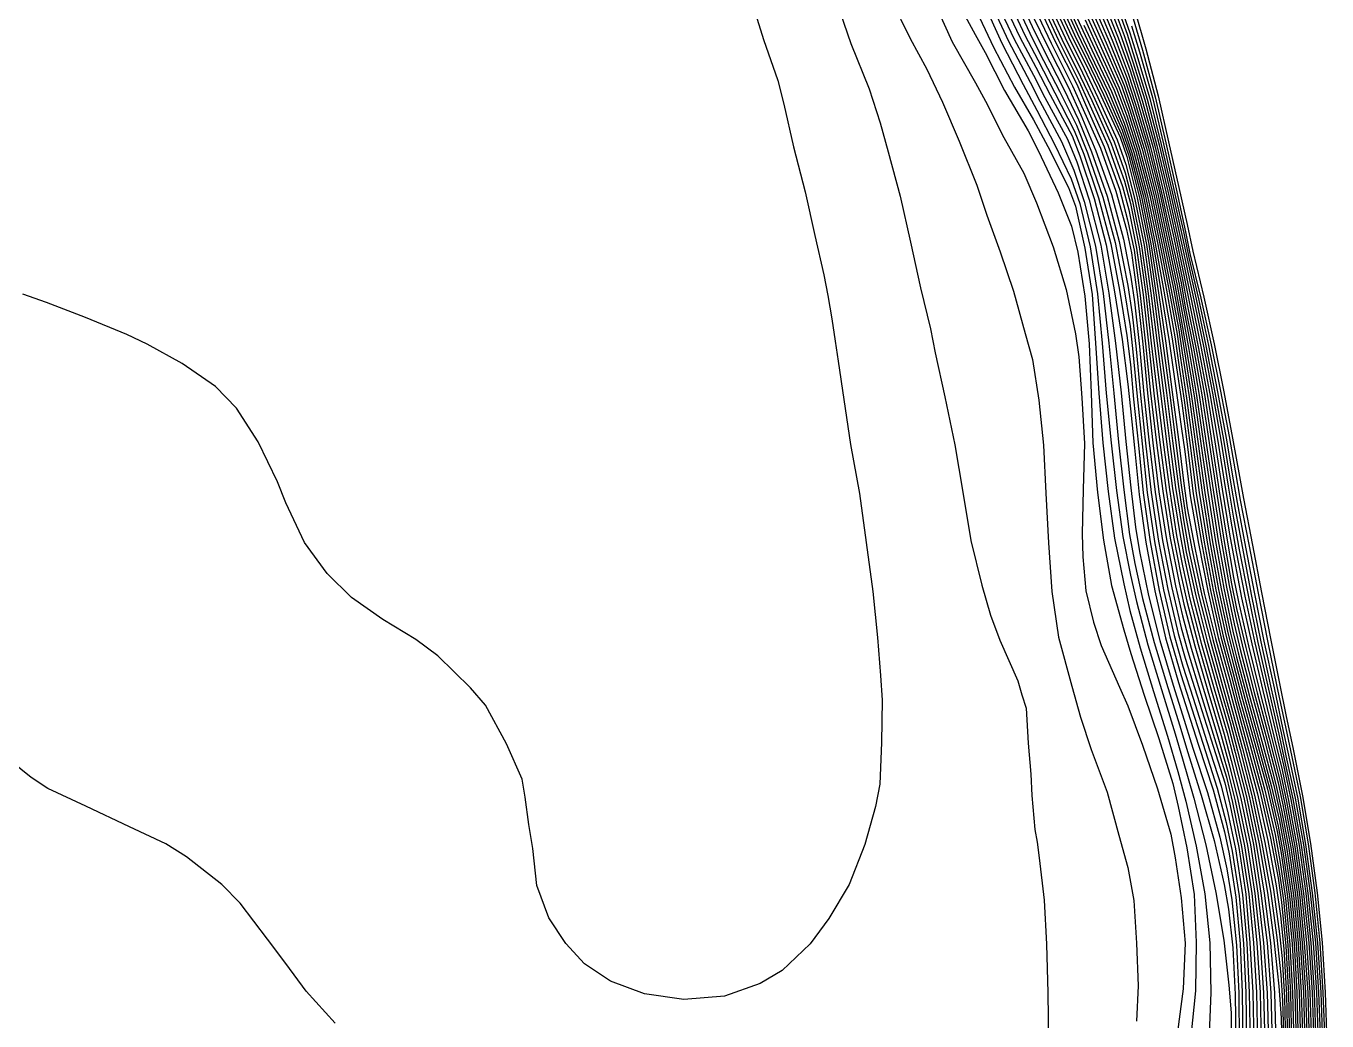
# Model space of a CAD drawing. Header units: feet. Extents: x 333642 to 335017, y 470420 to 471851.
# Drawn here: x 334886.7 to 335016.9, y 471314.7 to 471414.2 of the extents above; entities that cross this region are included whole.
import ezdxf

# ---------------------------------------------------------------- set-up
doc = ezdxf.new("R2010")
doc.units = ezdxf.units.FT
doc.header["$MEASUREMENT"] = 0
doc.layers.add('Contour', color=7, linetype='CONTINUOUS', true_color=0xffffff)

msp = doc.modelspace()

# ---------------------------------------------------------------- linework, layer by layer
at = {"layer": 'Contour', "color": 18, "linetype": 'Continuous', "true_color": 0x000000}
for points, elevation in [([(334979.510213, 471417.44597), (334981.710461, 471413.385846), (334982.721158, 471411.577051), (334984.659718, 471407.778771), (334987.018379, 471403.722747), (334988.06871, 471401.681941), (334990.035525, 471397.540605), (334991.367142, 471394.193789), (334991.998138, 471391.575405), (334992.700668, 471387.177908), (334993.13437, 471382.417647), (334993.340639, 471377.497395), (334993.500278, 471372.496216), (334993.967514, 471367.547829), (334994.55905, 471362.779534), (334995.347709, 471358.249987), (334996.600878, 471353.800505), (334997.284429, 471351.424138), (334998.616004, 471347.267908), (335000.112984, 471342.922598), (335001.514109, 471338.417856), (335002.043691, 471336.122245), (335002.904326, 471331.975567), (335003.63759, 471327.331061), (335003.82684, 471322.500714), (335003.766895, 471317.691972), (335003.314037, 471313.107663)], -3.5), ([(334983.695207, 471416.99894), (334985.625602, 471412.901565), (334987.552735, 471409.306513), (334988.693481, 471407.076868), (334990.957675, 471402.883161), (334991.877183, 471400.634846), (334993.135317, 471396.838269), (334994.291969, 471392.280808), (334995.081575, 471387.488763), (334995.767834, 471382.494961), (334996.339048, 471377.500365), (334996.807456, 471372.652232), (334997.287512, 471368.007111), (334997.754203, 471364.062722), (334998.154231, 471361.639286), (334999.065692, 471357.245705), (335000.200706, 471352.731347), (335001.5312, 471348.262542), (335002.456405, 471345.306286), (335003.514447, 471341.963617), (335004.951391, 471337.517074), (335006.21276, 471333.061342), (335006.896553, 471329.898696), (335007.416096, 471326.780581), (335007.876626, 471322.237065), (335008.088697, 471317.440645), (335008.127143, 471312.502711)], -5.5), ([(334984.236421, 471417.205173), (334986.185951, 471413.094822), (334987.786606, 471410.087589), (334989.206516, 471407.342566), (334991.418339, 471403.235645), (334992.205065, 471401.226509), (334993.62301, 471396.955085), (334994.823571, 471392.331297), (334995.649255, 471387.616504), (334996.430003, 471382.850336), (334997.007286, 471378.373779), (334997.244797, 471375.901132), (334997.658292, 471371.995428), (334998.123047, 471367.351613), (334998.804717, 471362.556037), (334999.708298, 471357.69154), (335000.768734, 471352.984326), (335002.06093, 471348.531276), (335002.734602, 471346.414856), (335004.070077, 471342.269717), (335005.52084, 471337.787847), (335006.685055, 471333.586231), (335007.130332, 471331.398192), (335007.801798, 471327.066039), (335008.249407, 471322.365949), (335008.430413, 471317.496736), (335008.495394, 471312.500947)], -6), ([(334984.774578, 471417.392845), (334986.700204, 471413.289768), (334987.975912, 471410.827043), (334989.676104, 471407.538016), (334991.628256, 471403.768058), (334992.580788, 471401.380668), (334994.060003, 471397.018264), (334995.296269, 471392.428421), (334996.153454, 471387.804565), (334996.906925, 471383.244739), (334997.245689, 471380.366455), (334997.576437, 471376.887244), (334998.046291, 471372.285033), (334998.530866, 471367.493326), (334999.230389, 471362.6014), (335000.142579, 471357.740847), (335001.202665, 471353.095317), (335002.291069, 471349.329344), (335003.121501, 471346.726489), (335004.492893, 471342.447891), (335005.936149, 471337.966035), (335006.842678, 471334.52333), (335007.434122, 471331.667819), (335008.12726, 471327.184794), (335008.56832, 471322.418246), (335008.789761, 471317.496176), (335008.864281, 471312.500834)], -6.5), ([(334985.270489, 471417.567144), (334987.171001, 471413.502284), (334988.169029, 471411.549012), (334990.148926, 471407.714065), (334991.847006, 471404.301066), (334992.970384, 471401.516436), (334994.49338, 471397.097956), (334995.736201, 471392.549708), (334996.595437, 471388.024157), (334997.224445, 471384.147898), (334997.510682, 471381.613576), (334997.926567, 471377.145901), (334998.415706, 471372.405812), (334998.936053, 471367.539252), (334999.647602, 471362.633589), (335000.570576, 471357.802713), (335001.623664, 471353.236865), (335002.514335, 471350.156186), (335003.527053, 471346.976389), (335004.916701, 471342.623537), (335006.340213, 471338.188047), (335007.016912, 471335.474033), (335007.757545, 471331.875392), (335008.462437, 471327.277172), (335008.891858, 471322.459349), (335009.149113, 471317.495569), (335009.23317, 471312.500686)], -7), ([(334985.741159, 471417.758569), (334987.40822, 471414.182427), (334988.502471, 471411.987568), (334990.601429, 471407.888986), (334992.06447, 471404.830458), (334993.368772, 471401.624875), (334994.920544, 471397.203774), (334996.141701, 471392.672531), (334996.985002, 471388.257874), (334997.432962, 471385.395318), (334997.83308, 471381.894966), (334998.262303, 471377.272422), (334998.767533, 471372.466532), (334999.341735, 471367.545682), (335000.061609, 471362.673158), (335000.992661, 471357.881891), (335002.030608, 471353.420356), (335002.743776, 471350.979795), (335003.941196, 471347.196297), (335005.335722, 471342.805818), (335006.71428, 471338.489336), (335007.218341, 471336.36239), (335008.092137, 471332.031732), (335008.802171, 471327.347307), (335009.219911, 471322.489943), (335009.50847, 471317.494914), (335009.602061, 471312.500503)], -7.5), ([(334988.819421, 471417.131227), (334990.716443, 471413.027794), (334992.446247, 471409.548276), (334993.680406, 471406.913456), (334995.620911, 471402.619598), (334996.712954, 471399.533334), (334997.476792, 471396.692635), (334998.371953, 471392.220184), (334999.035826, 471387.445054), (334999.631266, 471382.483706), (335000.257612, 471377.485309), (335000.854951, 471372.617726), (335001.474127, 471367.927583), (335002.189425, 471363.44475), (335002.616781, 471361.07802), (335003.502249, 471357.054214), (335004.653589, 471352.580658), (335005.935185, 471348.014852), (335007.099922, 471343.963046), (335007.733441, 471341.539016), (335008.856725, 471337.091916), (335009.848581, 471332.348831), (335010.632309, 471327.463423), (335011.263829, 471322.487988), (335011.664734, 471317.489991), (335011.815457, 471312.49867)], -10.5), ([(334989.141358, 471417.264041), (334991.045265, 471413.134909), (334992.627054, 471409.968872), (334993.987765, 471407.079054), (334995.925876, 471402.831277), (334996.787308, 471400.359818), (334997.704188, 471396.870688), (334998.618032, 471392.301878), (334999.290499, 471387.482484), (334999.922034, 471382.481056), (335000.567218, 471377.495042), (335001.168281, 471372.664938), (335001.776344, 471368.030815), (335002.418253, 471363.932126), (335002.842724, 471361.567102), (335003.791412, 471357.188318), (335004.942747, 471352.673091), (335006.210947, 471348.113412), (335007.220757, 471344.518168), (335007.973582, 471341.689206), (335009.12254, 471337.159605), (335010.131035, 471332.377016), (335010.956895, 471327.517049), (335011.621185, 471322.738324), (335012.098967, 471318.153219), (335012.323361, 471314.986677), (335012.409221, 471312.099686)], -11), ([(334989.465926, 471417.383381), (334991.370279, 471413.242171), (334992.806008, 471410.396843), (334994.29956, 471407.258074), (334996.226009, 471403.094915), (334996.881989, 471401.163589), (334997.940982, 471397.013987), (334998.868621, 471392.368873), (334999.547197, 471387.51356), (335000.212859, 471382.478229), (335000.861571, 471377.516725), (335001.468291, 471372.714981), (335002.05975, 471368.141285), (335002.591985, 471364.618351), (335003.115176, 471361.743284), (335004.071396, 471357.294325), (335005.221154, 471352.758537), (335006.483423, 471348.212888), (335007.344108, 471345.0786), (335008.221035, 471341.818393), (335009.391887, 471337.218593), (335010.415531, 471332.428442), (335011.269699, 471327.653416), (335011.913699, 471323.025863), (335012.305891, 471319.267797), (335012.462132, 471316.664278), (335012.599681, 471312.326659)], -11.5), ([(334989.772018, 471417.477519), (334991.66418, 471413.340527), (334992.939891, 471410.768698), (334994.564494, 471407.364953), (334996.334868, 471403.439069), (334997.046314, 471401.326718), (334998.144898, 471397.069624), (334999.087275, 471392.394326), (334999.808199, 471387.516951), (335000.503743, 471382.475227), (335001.153873, 471377.543284), (335001.764111, 471372.775757), (335002.335009, 471368.276001), (335002.767585, 471365.310158), (335003.396671, 471361.888419), (335004.353985, 471357.389774), (335005.498166, 471352.84694), (335006.75009, 471348.331622), (335007.471833, 471345.638487), (335008.474742, 471341.929789), (335009.664312, 471337.270164), (335010.702436, 471332.529293), (335011.557058, 471327.814101), (335012.17143, 471323.37896), (335012.432983, 471320.912495), (335012.66784, 471316.993157), (335012.785498, 471312.407272)], -12), ([(334990.078836, 471417.567838), (334991.95271, 471413.443053), (334993.07194, 471411.1378), (334994.826244, 471407.46271), (334996.431399, 471403.791078), (334997.220651, 471401.428157), (334998.348166, 471397.115394), (334999.304313, 471392.415485), (335000.069465, 471387.518262), (335000.794691, 471382.472052), (335001.44372, 471377.575803), (335002.054888, 471372.849767), (335002.600241, 471368.440834), (335002.947758, 471365.995775), (335003.685529, 471362.008417), (335004.638201, 471357.477916), (335005.772975, 471352.940981), (335007.009763, 471348.473403), (335007.605777, 471346.191921), (335008.733811, 471342.026089), (335009.959296, 471337.388309), (335010.997436, 471332.722568), (335011.840142, 471328.180569), (335012.275827, 471325.184895), (335012.61442, 471321.864084), (335012.88081, 471317.263364), (335012.970433, 471312.483238)], -12.5), ([(334990.385576, 471417.655833), (334992.235836, 471413.551715), (334993.207131, 471411.506321), (334995.088299, 471407.559537), (334996.532522, 471404.14544), (334997.399782, 471401.52156), (334998.553881, 471397.157609), (334999.522591, 471392.435407), (335000.334677, 471387.542644), (335001.137247, 471382.656828), (335001.786789, 471377.9886), (335002.316326, 471374.152374), (335002.684525, 471371.636742), (335003.234178, 471367.197907), (335004.05411, 471362.428361), (335004.987637, 471357.694546), (335006.036036, 471353.025214), (335007.19497, 471348.795625), (335007.789894, 471346.507485), (335008.984139, 471342.117548), (335010.23624, 471337.527399), (335011.271131, 471332.948311), (335012.026938, 471328.943857), (335012.387659, 471326.553844), (335012.819779, 471322.132481), (335013.087164, 471317.387322), (335013.167465, 471312.498914)], -13), ([(334990.692106, 471417.749691), (334992.476393, 471413.767365), (334993.378866, 471411.830441), (334995.350913, 471407.66343), (334996.640154, 471404.503882), (334997.586913, 471401.608034), (334998.761868, 471397.196592), (334999.741181, 471392.460129), (335000.611335, 471387.677507), (335001.432665, 471382.924193), (335002.061098, 471378.692618), (335002.405014, 471376.483255), (335002.964715, 471372.111382), (335003.547055, 471367.416915), (335004.359939, 471362.544917), (335005.262102, 471357.726064), (335006.29348, 471353.091504), (335007.327117, 471349.247959), (335008.01326, 471346.633542), (335009.227325, 471342.215539), (335010.478347, 471337.625718), (335011.510344, 471333.104959), (335012.121117, 471329.829478), (335012.573813, 471326.775023), (335013.019161, 471322.231338), (335013.285861, 471317.433521), (335013.388488, 471312.498677)], -13.5), ([(334993.664553, 471417.010235), (334995.417269, 471412.807226), (334996.903115, 471409.069352), (334997.739578, 471406.515731), (334999.06282, 471402.058148), (335000.182739, 471397.489891), (335001.175819, 471392.875695), (335002.127436, 471388.383604), (335002.588295, 471385.806389), (335003.32178, 471381.920575), (335004.129243, 471377.292621), (335004.84756, 471372.482303), (335005.5741, 471367.588262), (335006.327817, 471362.761857), (335007.125124, 471358.229974), (335007.754584, 471355.162472), (335008.543164, 471351.879382), (335009.685617, 471347.384018), (335010.898844, 471342.865038), (335012.029704, 471338.488972), (335012.492291, 471336.303916), (335013.291338, 471332.01258), (335013.96288, 471327.331841), (335014.43268, 471322.486373), (335014.781973, 471317.495319), (335014.935665, 471312.497091)], -17), ([(334993.995816, 471417.179436), (334995.720838, 471412.929382), (334997.038839, 471409.476924), (334997.96971, 471406.609425), (334999.278256, 471402.105794), (335000.378175, 471397.538515), (335001.378643, 471392.940632), (335002.319711, 471388.519775), (335002.707969, 471386.294463), (335003.552716, 471381.992998), (335004.386632, 471377.326982), (335005.119749, 471372.498501), (335005.852842, 471367.623654), (335006.605151, 471362.84279), (335007.375839, 471358.413484), (335007.882398, 471355.919905), (335008.805796, 471352.024927), (335009.942553, 471347.480108), (335011.138599, 471342.968787), (335012.176322, 471338.878033), (335012.672939, 471336.520071), (335013.49648, 471332.075976), (335014.169696, 471327.361581), (335014.651624, 471322.490621), (335014.999721, 471317.495492), (335015.156693, 471312.496874)], -17.5), ([(334994.331899, 471417.322581), (334996.021065, 471413.047137), (334997.182033, 471409.878064), (334998.2047, 471406.693792), (334999.489123, 471402.15927), (335000.579185, 471397.587358), (335001.587232, 471393.009208), (335002.476258, 471388.859896), (335002.895458, 471386.529893), (335003.795866, 471382.051903), (335004.652434, 471377.355724), (335005.409015, 471372.520552), (335006.137336, 471367.687554), (335006.8859, 471362.984705), (335007.573737, 471359.022425), (335008.057548, 471356.615714), (335009.083976, 471352.185467), (335010.210554, 471347.586269), (335011.378168, 471343.068245), (335012.30418, 471339.33491), (335012.876158, 471336.636283), (335013.705016, 471332.129699), (335014.378449, 471327.387008), (335014.874558, 471322.491519), (335015.21747, 471317.495666), (335015.377721, 471312.49666)], -18), ([(334994.67762, 471417.447306), (334996.321507, 471413.164926), (334997.336693, 471410.26578), (334998.444081, 471406.769784), (334999.698111, 471402.214463), (335000.782282, 471397.637665), (335001.796508, 471393.083774), (335002.611914, 471389.294983), (335003.11967, 471386.635598), (335004.046248, 471382.10205), (335004.92318, 471377.380751), (335005.710519, 471372.609232), (335006.443675, 471367.864527), (335007.181736, 471363.373048), (335007.628838, 471360.864917), (335008.37698, 471357.015348), (335009.403257, 471352.387537), (335010.507631, 471347.723725), (335011.622361, 471343.155815), (335012.43121, 471339.797), (335013.084433, 471336.73734), (335013.915946, 471332.177173), (335014.588578, 471327.409649), (335015.0975, 471322.492388), (335015.435218, 471317.495843), (335015.59875, 471312.496449)], -18.5), ([(334995.031101, 471417.558394), (334996.621205, 471413.285247), (334997.501634, 471410.646312), (334998.687428, 471406.838256), (334999.908039, 471402.267428), (335000.984414, 471397.690974), (335002.001969, 471393.167514), (335002.741297, 471389.734065), (335003.349121, 471386.726512), (335004.299442, 471382.146457), (335005.189071, 471377.422822), (335006.002709, 471372.689615), (335006.739504, 471368.029616), (335007.394678, 471364.119629), (335007.842826, 471361.613419), (335008.698332, 471357.176796), (335009.708234, 471352.48252), (335010.791524, 471347.794711), (335011.861837, 471343.254611), (335012.558441, 471340.260935), (335013.297068, 471336.825323), (335014.12899, 471332.219173), (335014.799946, 471327.42983), (335015.320451, 471322.493231), (335015.652967, 471317.496021), (335015.819779, 471312.496241)], -19), ([(334995.384323, 471417.65889), (334996.915188, 471413.409412), (334997.674092, 471411.025019), (334998.934359, 471406.899977), (335000.118657, 471402.318767), (335001.18531, 471397.748013), (335002.203146, 471393.261646), (335002.865342, 471390.174165), (335003.583087, 471386.804661), (335004.555133, 471382.185823), (335005.452233, 471377.477132), (335006.287229, 471372.764389), (335007.025062, 471368.186463), (335007.564676, 471364.979277), (335008.143996, 471361.808905), (335009.021765, 471357.261699), (335010.007724, 471352.544232), (335011.069105, 471347.847066), (335012.095912, 471343.366395), (335012.686909, 471340.723289), (335013.513465, 471336.902014), (335014.343904, 471332.256376), (335015.012434, 471327.447835), (335015.543409, 471322.494045), (335015.870715, 471317.496202), (335016.040809, 471312.496035)], -19.5), ([(334995.735922, 471417.752729), (334997.202793, 471413.539578), (334997.855059, 471411.399625), (334999.184529, 471406.955639), (335000.329712, 471402.369105), (335001.384693, 471397.809547), (335002.399511, 471393.36756), (335002.985004, 471390.612341), (335003.820942, 471386.871793), (335004.813044, 471382.220754), (335005.715082, 471377.5375), (335006.566749, 471372.85732), (335007.300158, 471368.386252), (335007.72683, 471365.838671), (335008.455427, 471361.960748), (335009.349469, 471357.327918), (335010.306743, 471352.600765), (335011.343233, 471347.905375), (335012.323793, 471343.493228), (335012.817632, 471341.180631), (335013.73311, 471336.968942), (335014.560474, 471332.289365), (335015.225936, 471327.463913), (335015.766374, 471322.494832), (335016.088463, 471317.496385), (335016.261839, 471312.495831)], -20), ([(334959.278086, 471416.975947), (334960.543342, 471412.879592), (334961.961047, 471408.751654), (334962.560848, 471406.407067), (334963.526195, 471402.114563), (334964.702499, 471397.632365), (334965.657034, 471393.256764), (334966.56054, 471389.316879), (334966.982606, 471387.262828), (334967.385748, 471384.919771), (334967.697941, 471382.678261), (334967.993117, 471380.686617), (334968.557283, 471376.848866), (334969.250875, 471372.349581), (334970.129659, 471367.437433), (334970.821908, 471362.540487), (334971.463117, 471357.647087), (334971.953584, 471353.029843), (334972.244551, 471349.217581), (334972.419069, 471346.755919), (334972.352468, 471342.534324), (334972.164256, 471338.360451), (334971.737261, 471336.119793), (334970.673477, 471332.332561), (334969.094802, 471328.331383), (334967.073726, 471324.899631), (334965.206931, 471322.392147), (334962.391084, 471319.700689), (334960.205678, 471318.406995), (334956.616836, 471317.137716), (334952.567901, 471316.799387), (334948.6294, 471317.374705), (334945.218716, 471318.630422), (334942.601229, 471320.385695), (334940.731768, 471322.421002), (334939.043053, 471324.99668), (334937.849717, 471328.216919), (334937.43997, 471331.922887), (334937.031015, 471334.331944), (334936.682609, 471337.059174), (334936.386634, 471338.854891), (334934.813238, 471342.388578), (334932.699596, 471346.258704), (334931.210049, 471347.995361), (334927.935757, 471351.190844), (334925.73356, 471352.840801), (334922.449328, 471354.827965), (334919.313526, 471357.047159), (334916.853769, 471359.429031), (334914.608453, 471362.546728), (334912.709846, 471366.504523), (334911.880193, 471368.614337), (334909.948927, 471372.61977), (334907.779747, 471375.984598), (334905.680135, 471378.139338), (334902.336447, 471380.440525), (334898.835608, 471382.387199), (334896.824762, 471383.3449), (334892.668424, 471385.042166), (334888.784403, 471386.548983), (334886.419283, 471387.371895)], -1.5), ([(334967.856832, 471416.54513), (334969.260796, 471412.464606), (334971.1217, 471407.927072), (334972.195045, 471404.539146), (334972.991959, 471401.630251), (334974.22111, 471397.183904), (334975.250964, 471392.606935), (334976.243939, 471388.03524), (334977.258312, 471383.91919), (334977.726946, 471381.52352), (334978.671792, 471377.126314), (334979.696004, 471372.324178), (334980.476371, 471367.573492), (334981.274567, 471362.734885), (334982.372726, 471358.272946), (334983.23566, 471355.280255), (334984.194041, 471352.763178), (334985.970672, 471348.688795), (334986.397829, 471347.295886), (334986.82632, 471345.977582), (334987.020032, 471342.446185), (334987.291013, 471339.342727), (334987.393824, 471337.219275), (334987.674943, 471333.820814), (334987.931688, 471332.547031), (334988.105644, 471330.971523), (334988.607065, 471326.753448), (334988.862956, 471322.335213), (334988.984299, 471317.492075), (334989.05612, 471312.50216)], -2), ([(334973.321107, 471416.874784), (334975.196037, 471412.954673), (334976.87492, 471409.898959), (334978.431111, 471406.586387), (334980.105418, 471402.68285), (334981.87819, 471398.282672), (334982.879945, 471395.293799), (334984.209464, 471391.62771), (334985.5474, 471387.671618), (334986.733468, 471383.463256), (334987.438032, 471380.866541), (334988.094858, 471376.770896), (334988.552226, 471372.285294), (334988.780453, 471367.482342), (334989.055606, 471362.51918), (334989.388737, 471357.640989), (334990.062671, 471353.067469), (334991.39815, 471348.17265), (334992.266538, 471345.061042), (334993.327258, 471341.810895), (334994.917676, 471337.564453), (334996.104492, 471333.239177), (334996.99696, 471330.005556), (334997.58581, 471326.702218), (334997.872057, 471322.433375), (334998.018392, 471318.174587), (334997.872777, 471314.653912)], -2.5), ([(334977.648437, 471416.528128), (334979.427421, 471412.633446), (334981.759577, 471408.521475), (334982.748498, 471406.70119), (334984.587465, 471403.06326), (334986.595101, 471399.493852), (334987.855863, 471396.51504), (334989.529261, 471392.127709), (334990.812802, 471387.85301), (334991.756476, 471383.416314), (334992.087795, 471381.103409), (334992.391482, 471377.011003), (334992.661513, 471372.444821), (334992.524345, 471367.849693), (334992.433519, 471363.417439), (334992.504269, 471361.089376), (334992.806075, 471357.686307), (334993.569272, 471354.561541), (334994.316556, 471352.233758), (334996.160318, 471348.061163), (334996.984079, 471346.179084), (334998.476891, 471342.242844), (334999.954413, 471337.883636), (335001.29022, 471333.355381), (335001.733578, 471330.983939), (335002.335278, 471326.974563), (335002.743602, 471322.451215), (335002.523042, 471317.883771), (335001.950207, 471313.584531)], -3), ([(334982.596175, 471416.477779), (334984.366987, 471412.488645), (334986.50491, 471408.375691), (334987.885394, 471405.799386), (334989.656093, 471402.407255), (334991.31177, 471398.927765), (334992.177082, 471396.448811), (334993.21667, 471392.115185), (334993.962914, 471387.416344), (334994.438533, 471382.496739), (334994.840901, 471377.491854), (334995.329844, 471372.526891), (334995.863531, 471367.731186), (334996.497893, 471363.1443), (334997.270102, 471359.271792), (334997.852039, 471356.636159), (334999.00263, 471352.310747), (335000.369215, 471347.83516), (335001.730476, 471343.409741), (335002.449467, 471340.904576), (335003.593985, 471336.951378), (335004.787137, 471332.283538), (335005.79245, 471327.514107), (335006.587426, 471322.760657), (335007.108455, 471318.255884), (335007.333502, 471315.491728), (335007.318669, 471312.228473)], -4.5), ([(334983.16099, 471416.76412), (334985.034403, 471412.708188), (334987.227748, 471408.586774), (334988.191594, 471406.697575), (334990.344171, 471402.652603), (334991.597603, 471399.803022), (334992.638148, 471396.66877), (334993.747619, 471392.206178), (334994.518916, 471387.455354), (334995.103169, 471382.49589), (334995.591263, 471377.488043), (334996.075621, 471372.566462), (334996.589545, 471367.81972), (334997.169035, 471363.33322), (334997.680502, 471360.446775), (334998.455949, 471356.941762), (334999.614392, 471352.517406), (335000.983284, 471348.034468), (335002.189704, 471344.185685), (335002.966925, 471341.620711), (335004.348763, 471337.253236), (335005.64314, 471332.717394), (335006.642747, 471328.332345), (335007.066655, 471325.861516), (335007.494619, 471321.980632), (335007.741836, 471317.32405), (335007.791129, 471312.569146)], -5), ([(334987.692169, 471415.941676), (334989.314053, 471412.49451), (334991.470104, 471408.225068), (334992.52389, 471405.85808), (334994.245218, 471401.990459), (334995.801712, 471397.700584), (334996.847197, 471393.842978), (334997.36693, 471391.527811), (334997.974876, 471387.134486), (334998.489215, 471382.380645), (334998.948447, 471377.490494), (334999.490861, 471372.508384), (335000.111491, 471367.620577), (335000.848446, 471362.827028), (335001.768814, 471358.215601), (335002.457389, 471355.184628), (335003.347704, 471351.952221), (335004.662915, 471347.545503), (335006.014909, 471343.083064), (335007.013715, 471339.615104), (335007.74064, 471336.682081), (335008.667334, 471332.170245), (335009.400547, 471327.403718), (335009.901214, 471322.489187), (335010.2272, 471317.493461), (335010.339849, 471312.500032)], -8.5), ([(334987.885848, 471416.622507), (334989.715861, 471412.685774), (334991.881149, 471408.388577), (334992.764817, 471406.376645), (334994.628803, 471402.141817), (334996.147099, 471397.908352), (334996.952059, 471394.836963), (334997.614236, 471391.784329), (334998.242895, 471387.248095), (334998.769338, 471382.430771), (334999.275711, 471377.48929), (334999.855975, 471372.510411), (335000.483056, 471367.691369), (335001.22747, 471362.959273), (335002.126492, 471358.515596), (335002.607724, 471356.354578), (335003.704016, 471352.19306), (335005.016927, 471347.689617), (335006.337707, 471343.232402), (335007.171384, 471340.178376), (335008.015943, 471336.809175), (335008.962181, 471332.22572), (335009.703527, 471327.426075), (335010.241867, 471322.488848), (335010.586574, 471317.492664), (335010.708746, 471312.499743)], -9), ([(334988.19194, 471416.815084), (334990.053362, 471412.807398), (334992.084326, 471408.741874), (334993.068197, 471406.592458), (334994.982648, 471402.288606), (334996.463499, 471398.162221), (334997.084842, 471395.823262), (334997.87616, 471391.980095), (334998.51766, 471387.336188), (334999.052726, 471382.469706), (334999.602993, 471377.488025), (335000.193042, 471372.537302), (335000.819818, 471367.754392), (335001.55969, 471363.082937), (335002.29273, 471359.336985), (335002.89194, 471356.673678), (335004.025613, 471352.343632), (335005.336622, 471347.798076), (335006.646548, 471343.351176), (335007.336339, 471340.740493), (335008.298968, 471336.918694), (335009.261061, 471332.273807), (335010.008637, 471327.445308), (335010.58252, 471322.488535), (335010.945953, 471317.49182), (335011.077647, 471312.49942)], -9.5), ([(334988.502445, 471416.982705), (334990.385465, 471412.919344), (334992.262923, 471409.136705), (334993.378543, 471406.755843), (334995.313558, 471402.447112), (334996.653905, 471398.70409), (334997.261001, 471396.470546), (334998.131307, 471392.119951), (334998.783598, 471387.399641), (334999.340551, 471382.486178), (334999.930293, 471377.486697), (335000.525536, 471372.573009), (335001.149784, 471367.831029), (335001.880286, 471363.239624), (335002.449732, 471360.20997), (335003.199435, 471356.877401), (335004.347623, 471352.470926), (335005.650836, 471347.905948), (335006.946679, 471343.491342), (335007.510756, 471341.295274), (335008.588655, 471337.013218), (335009.563483, 471332.315583), (335010.315628, 471327.461888), (335010.923175, 471322.488249), (335011.30534, 471317.490929), (335011.44655, 471312.499062)], -10), ([(334992.966255, 471415.923351), (334994.519462, 471412.431161), (334996.389407, 471408.153216), (334997.15669, 471405.932343), (334998.421205, 471401.892101), (334999.589721, 471397.351668), (335000.571084, 471392.712335), (335001.521904, 471388.075523), (335002.222677, 471384.317043), (335002.656243, 471381.629854), (335003.373053, 471377.158479), (335004.040457, 471372.419601), (335004.7153, 471367.535657), (335005.483311, 471362.615557), (335006.335982, 471357.898427), (335007.277269, 471353.4673), (335007.869646, 471351.080486), (335008.937796, 471347.051759), (335010.180904, 471342.566926), (335011.385211, 471338.081151), (335012.159852, 471334.687846), (335012.705694, 471331.721672), (335013.358661, 471327.198413), (335013.825442, 471322.424573), (335014.128727, 471317.494815), (335014.272586, 471312.497755)], -15.5), ([(334993.094305, 471416.461028), (334994.81162, 471412.546702), (334996.638919, 471408.281824), (334997.305998, 471406.270419), (334998.638284, 471401.949464), (334999.791128, 471397.396351), (335000.764687, 471392.76648), (335001.72783, 471388.163914), (335002.346787, 471384.813466), (335002.872846, 471381.74101), (335003.622106, 471377.209172), (335004.307727, 471372.443206), (335005.011005, 471367.535679), (335005.760982, 471362.642218), (335006.597869, 471357.961129), (335007.498831, 471353.655233), (335008.024051, 471351.507669), (335009.175215, 471347.147953), (335010.413539, 471342.650468), (335011.596481, 471338.20703), (335012.267922, 471335.230209), (335012.896534, 471331.833529), (335013.55783, 471327.249252), (335014.026573, 471322.448027), (335014.346476, 471317.494981), (335014.493612, 471312.497531)], -16), ([(334993.340467, 471416.807746), (334995.111416, 471412.676815), (334996.774062, 471408.657411), (334997.514823, 471406.411654), (334998.84981, 471402.006002), (334999.987237, 471397.442689), (335000.970445, 471392.818336), (335001.929889, 471388.265861), (335002.46828, 471385.311337), (335003.094943, 471381.837192), (335003.874293, 471377.253597), (335004.576828, 471372.46398), (335005.293366, 471367.559351), (335006.046155, 471362.695993), (335006.865184, 471358.081613), (335007.627891, 471354.402619), (335008.279631, 471351.714184), (335009.429602, 471347.273212), (335010.657368, 471342.756587), (335011.81597, 471338.337124), (335012.378306, 471335.770675), (335013.09197, 471331.929709), (335013.759335, 471327.293412), (335014.229036, 471322.46849), (335014.564224, 471317.495149), (335014.714638, 471312.497309)], -16.5), ([(334997.690139, 471415.757251), (334998.803379, 471411.93121), (335000.031859, 471407.24784), (335001.066396, 471402.616217), (335002.090917, 471398.065267), (335002.928042, 471394.349427), (335003.494968, 471391.698535), (335004.606975, 471387.074696), (335005.61948, 471382.419203), (335006.560448, 471377.796134), (335007.409965, 471373.3406), (335007.886205, 471370.626504), (335008.585934, 471366.929713), (335009.484509, 471362.261337), (335010.37521, 471357.528918), (335011.299502, 471352.781438), (335012.208539, 471348.26595), (335012.818059, 471345.284646), (335013.547344, 471341.863625), (335014.48924, 471337.19962), (335015.282657, 471332.408397), (335015.937559, 471327.482289), (335016.435312, 471322.497026), (335016.741707, 471317.496945), (335016.924933, 471312.495237)], -21.5), ([(334982.140083, 471415.083828), (334983.54193, 471412.116496), (334985.640879, 471408.114386), (334987.566862, 471404.846272), (334988.971992, 471402.15258), (334991.066192, 471398.065568), (334991.747953, 471396.181219), (334992.701595, 471392.003759), (334993.414875, 471387.369839), (334993.773922, 471382.497505), (334994.090704, 471377.494975), (334994.492547, 471372.502208), (334995.021469, 471367.639327), (334995.669577, 471362.959726), (334996.599328, 471358.401616), (334997.192821, 471355.726231), (334998.222253, 471352.007522), (334999.576351, 471347.612756), (335000.954254, 471343.169736), (335002.00922, 471339.630175), (335002.794537, 471336.671667), (335003.841862, 471332.160064), (335004.709352, 471327.397061), (335005.200565, 471322.473887), (335005.292489, 471317.510621), (335005.11503, 471312.556112)], -4), ([(334987.548387, 471415.067649), (334988.904148, 471412.261279), (334991.040061, 471408.058398), (334992.287764, 471405.34621), (334993.786808, 471401.741283), (334995.358037, 471397.351619), (334996.546225, 471392.900527), (334997.294121, 471389.086684), (334997.675108, 471386.613239), (334998.172552, 471382.143298), (334998.607886, 471377.387532), (334999.125685, 471372.506555), (334999.736293, 471367.56702), (335000.463562, 471362.731455), (335001.395321, 471358.00486), (335002.322063, 471354.00626), (335003.004209, 471351.633635), (335004.30822, 471347.37426), (335005.683058, 471342.938258), (335006.861132, 471339.056794), (335007.474292, 471336.534357), (335008.377096, 471332.106096), (335009.099984, 471327.377683), (335009.560562, 471322.489552), (335009.867832, 471317.494211), (335009.970954, 471312.500285)], -8), ([(334992.716233, 471414.844577), (334993.94103, 471412.164877), (334995.876786, 471407.907465), (334996.882952, 471405.231179), (334997.996729, 471401.761906), (334999.184023, 471397.266003), (335000.173376, 471392.600727), (335001.091553, 471387.898429), (335001.924949, 471383.394743), (335002.276428, 471380.996221), (335002.881401, 471376.996177), (335003.506593, 471372.344239), (335004.123376, 471367.525395), (335004.924631, 471362.575449), (335005.80445, 471357.801686), (335006.795904, 471353.25393), (335007.593413, 471350.166234), (335008.474645, 471346.846295), (335009.718019, 471342.411191), (335010.955937, 471337.867824), (335011.945406, 471333.618764), (335012.34109, 471331.439072), (335012.96876, 471327.071997), (335013.427887, 471322.36669), (335013.693229, 471317.494489), (335013.830536, 471312.498211)], -14.5), ([(334992.839759, 471415.383747), (334994.228872, 471412.304872), (334996.135134, 471408.029063), (334997.015767, 471405.585608), (334998.207271, 471401.829724), (334999.388955, 471397.306614), (335000.376652, 471392.662865), (335001.312662, 471387.998782), (335002.094836, 471383.826367), (335002.446021, 471381.501147), (335003.127562, 471377.10049), (335003.775245, 471372.392719), (335004.418285, 471367.537806), (335005.204812, 471362.594136), (335006.071743, 471357.847039), (335007.039607, 471353.353271), (335007.729745, 471350.625549), (335008.704616, 471346.953181), (335009.949333, 471342.488468), (335011.171934, 471337.96838), (335012.052781, 471334.148943), (335012.520235, 471331.591311), (335013.16217, 471327.139773), (335013.625814, 471322.397648), (335013.910978, 471317.494651), (335014.05156, 471312.497982)], -15), ([(334997.524908, 471414.987522), (334998.473333, 471411.798143), (334999.743766, 471407.146092), (335000.792678, 471402.517493), (335001.825194, 471397.933958), (335002.775348, 471393.621304), (335003.215016, 471391.471554), (335004.306255, 471386.978811), (335005.324033, 471382.322735), (335006.259464, 471377.696829), (335007.133895, 471373.135765), (335007.724291, 471369.709407), (335008.249747, 471366.759716), (335009.130008, 471362.182855), (335010.029207, 471357.462304), (335010.96222, 471352.71336), (335011.921465, 471348.113035), (335012.671781, 471344.558332), (335013.269132, 471341.721295), (335014.226984, 471337.128732), (335015.034576, 471332.371025), (335015.694142, 471327.47862), (335016.212326, 471322.496323), (335016.523959, 471317.496756), (335016.703902, 471312.495433)], -21), ([(334992.597971, 471414.303035), (334993.657225, 471412.007923), (334995.615107, 471407.786344), (334996.757891, 471404.870176), (334997.789848, 471401.688179), (334998.971965, 471397.232637), (334999.956512, 471392.523532), (335000.85228, 471387.771564), (335001.682225, 471383.121053), (335002.169819, 471379.841861), (335002.635993, 471376.780925), (335003.232311, 471372.245269), (335003.833704, 471367.479223), (335004.642952, 471362.559143), (335005.534464, 471357.761585), (335006.546966, 471353.16725), (335007.459568, 471349.70592), (335008.24234, 471346.744375), (335009.473461, 471342.314339), (335010.720204, 471337.741121), (335011.744108, 471333.306687), (335012.219933, 471330.719324), (335012.769186, 471326.947455), (335013.223025, 471322.309546), (335013.48702, 471317.470578), (335013.609511, 471312.498443)], -14), ([(334997.366837, 471414.222141), (334998.151488, 471411.629647), (334999.460614, 471407.05655), (335000.560079, 471402.444437), (335001.604977, 471397.869256), (335002.590469, 471393.486843), (335003.101244, 471391.045722), (335004.062151, 471386.92941), (335005.070854, 471382.259827), (335005.981583, 471377.608172), (335006.846011, 471372.976102), (335007.545457, 471368.79875), (335007.925661, 471366.534379), (335008.780665, 471362.081815), (335009.683263, 471357.390182), (335010.619845, 471352.656513), (335011.625351, 471347.986586), (335012.521378, 471343.840667), (335012.998748, 471341.542624), (335013.967803, 471337.042808), (335014.788231, 471332.326623), (335015.450819, 471327.474702), (335015.989347, 471322.495592), (335016.306211, 471317.49657), (335016.48287, 471312.495631)], -20.5), ([(334917.657218, 471314.426754), (334914.744744, 471317.645274), (334912.722067, 471320.399035), (334910.878483, 471322.842121), (334908.156109, 471326.459182), (334906.327288, 471328.321936), (334902.78351, 471331.094103), (334900.724395, 471332.396725), (334897.086957, 471334.077762), (334892.717953, 471336.169131), (334888.912909, 471337.921245), (334887.225916, 471339.022632), (334883.407696, 471342.095929)], -2)]:
    msp.add_lwpolyline(points, dxfattribs=dict(at, elevation=elevation))

doc.saveas('drawing.dxf')
